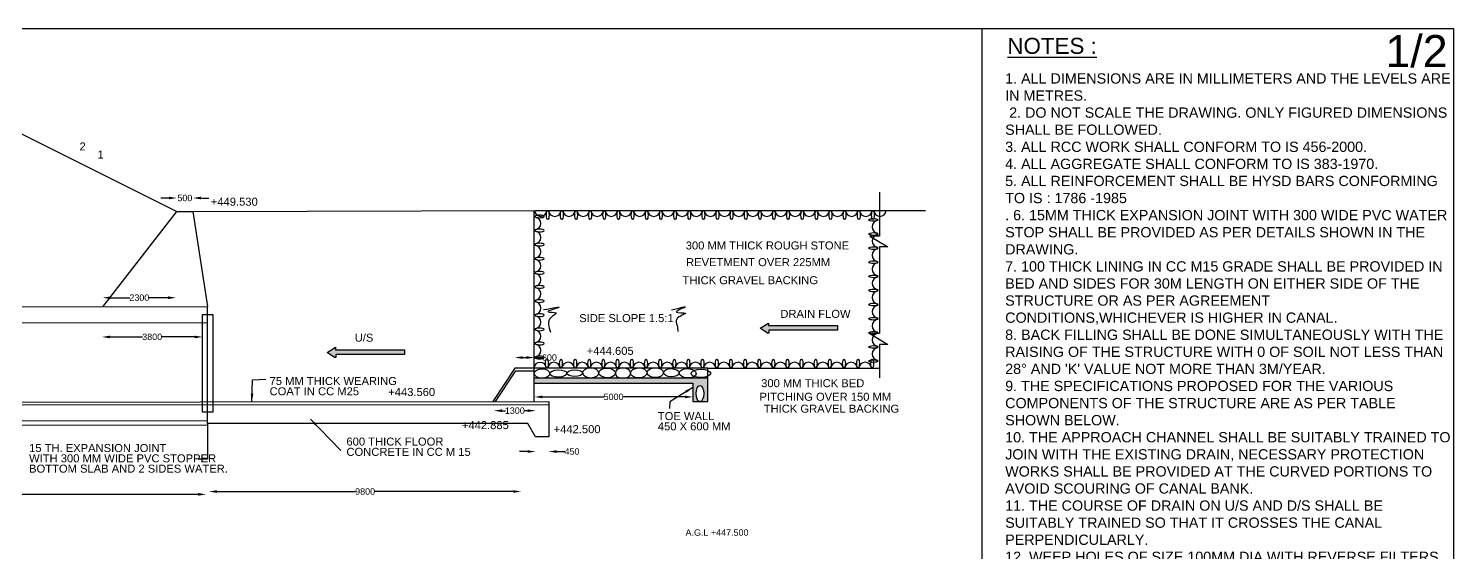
# Model space of a CAD drawing. Header units: millimetres. Extents: x 1715538 to 1727429, y 45608974 to 45617487.
# Drawn here: x 1722978 to 1727429, y 45615851 to 45617487 of the extents above; entities that cross this region are included whole.
import ezdxf

# ---------------------------------------------------------------- set-up
doc = ezdxf.new("R2010")
doc.units = ezdxf.units.MM
doc.header["$MEASUREMENT"] = 0
for name, color, linetype in [('DIMENSION', 7, 'Continuous'), ('DIMENSIONS', 7, 'Continuous'), ('DRAWING', 2, 'Continuous'), ('TEXT', 7, 'Continuous')]:
    doc.layers.add(name, color=color, linetype=linetype)
doc.styles.get("Standard").update_dxf_attribs({"font": 'arial.ttf', "height": 20})
doc.dimstyles.get("Standard").update_dxf_attribs({"dimtxt": 20, "dimasz": 25, "dimexe": 0.18, "dimexo": 0.0625, "dimgap": 0.09, "dimtad": 0, "dimdec": 0, "dimzin": 0, "dimdsep": 46, "dimtxsty": 'Standard', "dimcen": 0.09, "dimse1": 1, "dimse2": 1, "dimadec": 0, "dimazin": 0, "dimtfac": 1, "dimtdec": 0, "dimtofl": 0, "dimtmove": 0, "dimatfit": 3, "dimfxl": 1, "dimtolj": 1, "dimtzin": 0, "dimarcsym": 0})

# ---------------------------------------------------------------- blocks, each defined once
blk = doc.blocks.new('*D64')
at = {"layer": 'Defpoints', "color": 0, "transparency": 16777216}
for p in [(1717952.7, 45616029.7), (1723533.2, 45616041.6), (1723533.2, 45616032.6)]:
    blk.add_point(p, dxfattribs=at)
at = {"layer": 'DIMENSIONS', "color": 0, "lineweight": -2, "transparency": 16777216}
for p, q in [((1717977.7, 45616032.6), (1720705.3, 45616032.6)), ((1723508.2, 45616032.6), (1720780.7, 45616032.6))]:
    blk.add_line(p, q, dxfattribs=at)
at = {"layer": 'DIMENSIONS', "color": 0, "transparency": 16777216}
for points in [[(1717977.7, 45616036.7), (1717977.7, 45616028.4), (1717952.7, 45616032.6)], [(1723508.2, 45616036.7), (1723508.2, 45616028.4), (1723533.2, 45616032.6)]]:
    blk.add_solid(points, dxfattribs=at)
at = {"layer": 'DIMENSIONS', "color": 0, "transparency": 16777216, "insert": (1720743, 45616032.6), "char_height": 20, "attachment_point": 5}
blk.add_mtext('\\A1;56230', dxfattribs=at)
blk = doc.blocks.new('*D65')
at = {"layer": 'Defpoints', "color": 0, "transparency": 16777216}
for p in [(1723542, 45616032.8), (1724517.1, 45616041.4), (1724517.1, 45616025.5)]:
    blk.add_point(p, dxfattribs=at)
at = {"layer": 'DIMENSIONS', "color": 0, "lineweight": -2, "transparency": 16777216}
for p, q in [((1723567, 45616041.4), (1723999.7, 45616041.4)), ((1724492.1, 45616041.4), (1724059.5, 45616041.4))]:
    blk.add_line(p, q, dxfattribs=at)
at = {"layer": 'DIMENSIONS', "color": 0, "transparency": 16777216}
for points in [[(1723567, 45616045.5), (1723567, 45616037.2), (1723542, 45616041.4)], [(1724492.1, 45616045.5), (1724492.1, 45616037.2), (1724517.1, 45616041.4)]]:
    blk.add_solid(points, dxfattribs=at)
at = {"layer": 'DIMENSIONS', "color": 0, "transparency": 16777216, "insert": (1724029.6, 45616041.4), "char_height": 20, "attachment_point": 5}
blk.add_mtext('\\A1;9800', dxfattribs=at)
blk = doc.blocks.new('*D66')
at = {"layer": 'Defpoints', "color": 0, "transparency": 16777216}
for p in [(1724562.2, 45616212.3), (1724603.1, 45616212.3), (1724603.1, 45616166.2)]:
    blk.add_point(p, dxfattribs=at)
at = {"layer": 'TEXT', "color": 0, "lineweight": -2, "transparency": 16777216}
for p, q in [((1724537.2, 45616166.2), (1724512.2, 45616166.2)), ((1724628.1, 45616166.2), (1724653.1, 45616166.2))]:
    blk.add_line(p, q, dxfattribs=at)
at = {"layer": 'TEXT', "color": 0, "transparency": 16777216}
for points in [[(1724537.2, 45616170.4), (1724537.2, 45616162.1), (1724562.2, 45616166.2)], [(1724628.1, 45616170.4), (1724628.1, 45616162.1), (1724603.1, 45616166.2)]]:
    blk.add_solid(points, dxfattribs=at)
at = {"layer": 'TEXT', "color": 0, "transparency": 16777216, "insert": (1724675.6, 45616166.2), "char_height": 20, "attachment_point": 5}
blk.add_mtext('\\A1;450', dxfattribs=at)
blk = doc.blocks.new('*D67')
at = {"layer": 'Defpoints', "color": 0, "transparency": 16777216}
for p in [(1724431.8, 45616313.3), (1724562.4, 45616313.4), (1724562.4, 45616293.8)]:
    blk.add_point(p, dxfattribs=at)
at = {"layer": 'TEXT', "color": 0, "lineweight": -2, "transparency": 16777216}
for p, q in [((1724456.8, 45616293.8), (1724468.1, 45616293.8)), ((1724537.4, 45616293.8), (1724526.1, 45616293.8))]:
    blk.add_line(p, q, dxfattribs=at)
at = {"layer": 'TEXT', "color": 0, "transparency": 16777216}
for points in [[(1724456.8, 45616298), (1724456.8, 45616289.7), (1724431.8, 45616293.8)], [(1724537.4, 45616298), (1724537.4, 45616289.7), (1724562.4, 45616293.8)]]:
    blk.add_solid(points, dxfattribs=at)
at = {"layer": 'TEXT', "color": 0, "transparency": 16777216, "insert": (1724497.1, 45616293.8), "char_height": 20, "attachment_point": 5}
blk.add_mtext('\\A1;1300', dxfattribs=at)
blk = doc.blocks.new('*D68')
at = {"layer": 'Defpoints', "color": 0, "transparency": 16777216}
for p in [(1724558.1, 45616332.4), (1725053.3, 45616338), (1725053.3, 45616336.8)]:
    blk.add_point(p, dxfattribs=at)
at = {"layer": 'TEXT', "color": 0, "lineweight": -2, "transparency": 16777216}
for p, q in [((1724583.1, 45616336.8), (1724775.8, 45616336.8)), ((1725028.3, 45616336.8), (1724835.6, 45616336.8))]:
    blk.add_line(p, q, dxfattribs=at)
at = {"layer": 'TEXT', "color": 0, "transparency": 16777216}
for points in [[(1724583.1, 45616341), (1724583.1, 45616332.6), (1724558.1, 45616336.8)], [(1725028.3, 45616341), (1725028.3, 45616332.6), (1725053.3, 45616336.8)]]:
    blk.add_solid(points, dxfattribs=at)
at = {"layer": 'TEXT', "color": 0, "transparency": 16777216, "insert": (1724805.7, 45616336.8), "char_height": 20, "attachment_point": 5}
blk.add_mtext('\\A1;5000', dxfattribs=at)
blk = doc.blocks.new('*D69')
at = {"layer": 'Defpoints', "color": 0, "transparency": 16777216}
for p in [(1724558.1, 45616459.8), (1724496.9, 45616426.6), (1724558.1, 45616426.6)]:
    blk.add_point(p, dxfattribs=at)
at = {"layer": 'TEXT', "color": 0, "lineweight": -2, "transparency": 16777216}
for p, q in [((1724521.9, 45616459.8), (1724533.1, 45616459.8)), ((1724558.1, 45616459.8), (1724583.1, 45616459.8))]:
    blk.add_line(p, q, dxfattribs=at)
at = {"layer": 'TEXT', "color": 0, "transparency": 16777216}
for points in [[(1724521.9, 45616463.9), (1724521.9, 45616455.6), (1724496.9, 45616459.8)], [(1724533.1, 45616463.9), (1724533.1, 45616455.6), (1724558.1, 45616459.8)]]:
    blk.add_solid(points, dxfattribs=at)
at = {"layer": 'TEXT', "color": 0, "transparency": 16777216, "insert": (1724605.3, 45616459.8), "char_height": 20, "attachment_point": 5}
blk.add_mtext('\\A1;600', dxfattribs=at)
blk = doc.blocks.new('*D70')
at = {"layer": 'Defpoints', "color": 0, "transparency": 16777216}
for p in [(1723207.6, 45616524.1), (1723521.9, 45616524.1), (1723521.9, 45616524.1)]:
    blk.add_point(p, dxfattribs=at)
at = {"layer": 'TEXT', "color": 0, "lineweight": -2, "transparency": 16777216}
for p, q in [((1723232.6, 45616524.1), (1723334.8, 45616524.1)), ((1723496.9, 45616524.1), (1723394.7, 45616524.1))]:
    blk.add_line(p, q, dxfattribs=at)
at = {"layer": 'TEXT', "color": 0, "transparency": 16777216}
for points in [[(1723232.6, 45616528.2), (1723232.6, 45616519.9), (1723207.6, 45616524.1)], [(1723496.9, 45616528.2), (1723496.9, 45616519.9), (1723521.9, 45616524.1)]]:
    blk.add_solid(points, dxfattribs=at)
at = {"layer": 'TEXT', "color": 0, "transparency": 16777216, "insert": (1723364.7, 45616524.1), "char_height": 20, "attachment_point": 5}
blk.add_mtext('\\A1;3800', dxfattribs=at)
blk = doc.blocks.new('*D71')
at = {"layer": 'Defpoints', "color": 0, "transparency": 16777216}
for p in [(1723209.8, 45616646.6), (1723209.8, 45616646.6), (1723439.2, 45616642.9)]:
    blk.add_point(p, dxfattribs=at)
at = {"layer": 'TEXT', "color": 0, "lineweight": -2, "transparency": 16777216}
for p, q in [((1723234.8, 45616646.6), (1723294.4, 45616646.6)), ((1723414.2, 45616646.6), (1723354.6, 45616646.6))]:
    blk.add_line(p, q, dxfattribs=at)
at = {"layer": 'TEXT', "color": 0, "transparency": 16777216}
for points in [[(1723234.8, 45616650.7), (1723234.8, 45616642.4), (1723209.8, 45616646.6)], [(1723414.2, 45616650.7), (1723414.2, 45616642.4), (1723439.2, 45616646.6)]]:
    blk.add_solid(points, dxfattribs=at)
at = {"layer": 'TEXT', "color": 0, "transparency": 16777216, "insert": (1723324.5, 45616646.6), "char_height": 20, "attachment_point": 5}
blk.add_mtext('\\A1;2300', dxfattribs=at)
blk = doc.blocks.new('*D72')
at = {"layer": 'Defpoints', "color": 0, "transparency": 16777216}
for p in [(1723441.7, 45616957.8), (1723441.7, 45616916.2), (1723491.7, 45616916.2)]:
    blk.add_point(p, dxfattribs=at)
at = {"layer": 'TEXT', "color": 0, "lineweight": -2, "transparency": 16777216}
for p, q in [((1723416.7, 45616957.8), (1723391.7, 45616957.8)), ((1723516.7, 45616957.8), (1723541.7, 45616957.8))]:
    blk.add_line(p, q, dxfattribs=at)
at = {"layer": 'TEXT', "color": 0, "transparency": 16777216}
for points in [[(1723416.7, 45616962), (1723416.7, 45616953.7), (1723441.7, 45616957.8)], [(1723516.7, 45616962), (1723516.7, 45616953.7), (1723491.7, 45616957.8)]]:
    blk.add_solid(points, dxfattribs=at)
at = {"layer": 'TEXT', "color": 0, "transparency": 16777216, "insert": (1723466.7, 45616957.8), "char_height": 20, "attachment_point": 5}
blk.add_mtext('\\A1;500', dxfattribs=at)

msp = doc.modelspace()

# ---------------------------------------------------------------- hatches: boundary and pattern name
at = {"layer": 'TEXT'}
h = msp.add_hatch(color=0, dxfattribs=at)
h.dxf.hatch_style = 1
h.paths.add_polyline_path([(1725505.4, 45616559.8), (1725289.8, 45616559.8), (1725289.8, 45616567.6), (1725263.7, 45616551.3), (1725286.7, 45616535.7), (1725290.4, 45616535.7), (1725290.4, 45616544.9), (1725505.4, 45616544.9)])
h = msp.add_hatch(color=0, dxfattribs=at)
h.dxf.hatch_style = 1
h.paths.add_polyline_path([(1724153.1, 45616484.3), (1723937.5, 45616484.3), (1723937.5, 45616492), (1723911.4, 45616475.8), (1723934.3, 45616460.2), (1723938, 45616460.2), (1723938, 45616469.3), (1724153.1, 45616469.3)])
h = msp.add_hatch(dxfattribs=at)
h.set_pattern_fill('AR-CONC', color=0)
h.set_pattern_definition([(50, (0, 0), (7.172601826, -0.6275213498), [0.75, -8.25]), (355, (0, 0), (-1.3875133361, 7.521921337), [0.6, -6.6]), (100.45144446, (0.598, -0.052), (5.7850884673, 6.8943999097), [0.63740192, -7.01142112]), (46.1842, (0, 2), (10.6724133067, -1.655192808), [1.125, -12.375]), (96.63563549, (0.889, 1.862), (9.3466194567, 9.7411860077), [0.95610342, -10.5171376]), (351.18416399, (0, 2), (9.3466194505, 9.7411860027), [0.9, -9.90000001]), (21, (1, 1.5), (5.9690705212, -4.02618890665), [0.75, -8.25]), (326, (1, 1.5), (2.4331533192, 7.2515004505), [0.6, -6.6]), (71.45144474, (1.4974, 1.1645), (8.4022237673, 3.2253115281), [0.6374019, -7.01142112]), (37.5, (0, 0), (0.12159855317, 3.32893853831), [0, -6.52, 0, -6.7, 0, -6.625]), (7.5, (0, 0), (2.63069537442, 3.94411711882), [0, -3.82, 0, -6.37, 0, -2.525]), (327.5, (-2.23, 0), (5.33822436172, -0.22554871734), [0, -2.5, 0, -7.8, 0, -10.35]), (317.5, (-3.23, 0), (5.8318616934, 1.0010498233), [0, -3.25, 0, -5.18, 0, -7.35])])
edge = h.paths.add_edge_path()
edge.add_line((1725099.6, 45616396.1), (1724846.7, 45616396.1))
edge.add_ellipse((1724835, 45616411), major_axis=(-23.5, 0), ratio=0.731202, start_angle=60.1153, end_angle=119.8847, ccw=False)
edge.add_line((1724823.3, 45616396.1), (1724738.3, 45616396.1))
edge.add_ellipse((1724734.1, 45616411.9), major_axis=(-24.9, -0.5), ratio=0.643057, start_angle=77.3801, end_angle=98.8078, ccw=False)
edge.add_line((1724732.7, 45616395.9), (1724589.9, 45616396.1))
edge.add_ellipse((1724582.2, 45616409.9), major_axis=(-24.2, 0.4), ratio=0.599788, start_angle=73.2174, end_angle=109.5885, ccw=False)
edge.add_line((1724575, 45616396.1), (1724558.1, 45616396.1))
edge.add_line((1724558.1, 45616396.1), (1724558.1, 45616380))
edge.add_line((1724558.1, 45616380), (1725053.3, 45616380))
edge.add_line((1725053.3, 45616380), (1725053.3, 45616322.1))
edge.add_line((1725053.3, 45616322.1), (1725099.6, 45616322.1))
edge.add_line((1725099.6, 45616322.1), (1725099.6, 45616396.1))
edge = h.paths.add_edge_path(flags=16)
edge.add_ellipse((1725075.2, 45616347.1), major_axis=(0, 25), ratio=0.47796, start_angle=0, end_angle=360)
h.paths.add_polyline_path([(1716978.1, 45616285.8), (1716435.4, 45616285.8), (1716435.4, 45616270.2), (1716480, 45616270.2), (1716978.1, 45616270.2)])
h.paths.add_polyline_path([(1716480, 45616270.2), (1716435.4, 45616270.2), (1716435.4, 45616207.8), (1716480, 45616207.8)])

# ---------------------------------------------------------------- linework, layer by layer
at = {"layer": 'DIMENSION'}
msp.add_lwpolyline([(1727428.9, 45613865.6), (1725956.7, 45613865.6), (1725956.7, 45617487.1)], dxfattribs=at)
at = {"layer": 'DRAWING', "color": 0}
msp.add_lwpolyline([(1715537.6, 45617487.1), (1727428.9, 45617487.1), (1727428.9, 45608974.5), (1715537.6, 45608974.5)], close=True, dxfattribs=at)
at = {"layer": 'TEXT', "color": 0}
for points in [[(1715840.5, 45616917), (1718058, 45616917), (1718651, 45617218.5), (1719544, 45617218.5), (1720426.5, 45616623.5), (1721456, 45616623.5), (1722336, 45617214.5), (1722346, 45617214.5), (1722451.5, 45617270.5), (1722551.5, 45617270.5), (1722632, 45617216.5), (1722839, 45617216.5), (1723441.7, 45616916.2), (1723491.7, 45616916.2), (1724561.7, 45616918.9), (1725779.5, 45616918.9)], [(1725635.8, 45616976.3), (1725635.8, 45616838.8)], [(1723210.6, 45616618.6), (1723441.7, 45616916.2)], [(1723491.7, 45616916.2), (1723537.4, 45616619.1)], [(1724558.1, 45616322.7), (1724558.1, 45616918.9)], [(1725635.8, 45616838.8), (1725606.5, 45616838.8), (1725662.3, 45616805), (1725635.8, 45616805)], [(1725635.8, 45616805), (1725635.8, 45616534.8)], [(1717952.3, 45616249.1), (1717952.3, 45616615.6), (1718280.1, 45616615.6), (1720421.9, 45616615.6), (1721461.4, 45616615.6), (1723537.4, 45616619.1)], [(1723537.4, 45616253.6), (1723537.4, 45616619.1)], [(1717952.3, 45616567), (1723537.4, 45616569.6)], [(1725263.7, 45616551.3), (1725289.8, 45616567.6), (1725289.8, 45616559.8), (1725505.4, 45616559.8), (1725505.4, 45616544.9), (1725290.4, 45616544.9), (1725290.4, 45616535.7), (1725286.7, 45616535.7), (1725263.7, 45616551.3)], [(1723911.4, 45616475.8), (1723937.5, 45616492), (1723937.5, 45616484.3), (1724153.1, 45616484.3), (1724153.1, 45616469.3), (1723938, 45616469.3), (1723938, 45616460.2), (1723934.3, 45616460.2), (1723911.4, 45616475.8)], [(1725635.8, 45616534.8), (1725606.5, 45616534.8), (1725662.3, 45616501), (1725635.8, 45616501)], [(1725635.8, 45616501), (1725635.8, 45616396.2)], [(1724558.1, 45616380), (1725053.3, 45616380), (1725053.3, 45616322.1), (1725099.6, 45616322.1), (1725099.6, 45616426.6), (1724496.9, 45616426.6), (1724428.8, 45616322.6)], [(1724436.6, 45616322.6), (1724500.9, 45616418.7), (1724558.1, 45616418.7)], [(1725099.6, 45616426.6), (1725635.8, 45616426.6)], [(1724558.1, 45616396.1), (1725099.6, 45616396.1)], [(1716978.1, 45616315.1), (1724603.1, 45616322.8), (1724603.1, 45616212.3), (1724562.2, 45616212.3), (1724537.4, 45616253.6), (1723537.4, 45616253.6), (1723537.4, 45616142.8), (1723507.9, 45616142.8)], [(1716978.1, 45616308.5), (1724603.1, 45616313.4)], [(1723537.4, 45616248.6), (1717952.3, 45616244.2), (1717952.3, 45616249.1), (1717057.4, 45616249.1), (1716981.5, 45616089.5), (1716936.5, 45616089.5), (1716936.5, 45616270.2)], [(1717952.3, 45616258.2), (1723537.4, 45616262.7)]]:
    msp.add_lwpolyline(points, dxfattribs=at)
msp.add_lwpolyline([(1723521.9, 45616594.2), (1723553.8, 45616594.2), (1723553.8, 45616289), (1723521.9, 45616289)], close=True, dxfattribs=at)
for centre, start, end in [((1724577.9, 45616920.1), 184.4934, 355.5066), ((1724559, 45616878.7), 274.4934, 85.5066), ((1724622, 45616920.1), 184.4934, 355.5066), ((1724666.4, 45616920.1), 184.4934, 355.5066), ((1724710.5, 45616920.1), 184.4934, 355.5066), ((1724754.5, 45616920.1), 184.4934, 355.5066), ((1724798.6, 45616920.1), 184.4934, 355.5066), ((1724843, 45616920.1), 184.4934, 355.5066), ((1724887.1, 45616920.1), 184.4934, 355.5066), ((1724931.3, 45616920.1), 184.4934, 355.5066), ((1724975.5, 45616920.1), 184.4934, 355.5066), ((1725019.8, 45616920.1), 184.4934, 355.5066), ((1725064, 45616920.1), 184.4934, 355.5066), ((1725108, 45616920.1), 184.4934, 355.5066), ((1725152.1, 45616920.1), 184.4934, 355.5066), ((1725196.5, 45616920.1), 184.4934, 355.5066), ((1725240.6, 45616920.1), 184.4934, 355.5066), ((1725284.2, 45616920.1), 184.4934, 355.5066), ((1725328.4, 45616920.1), 184.4934, 355.5066), ((1725372.7, 45616920.1), 184.4934, 355.5066), ((1725416.9, 45616920.1), 184.4934, 355.5066), ((1725460.9, 45616920.1), 184.4934, 355.5066), ((1725505, 45616920.1), 184.4934, 355.5066), ((1725549.3, 45616920.1), 184.4934, 355.5066), ((1725593.5, 45616920.1), 184.4934, 355.5066), ((1725637.7, 45616920.1), 184.4934, 355.5066), ((1724559, 45616834.6), 274.4934, 85.5066), ((1725632.7, 45616867.7), 94.4934, 265.5066), ((1724559, 45616790.2), 274.4934, 85.5066), ((1725632.7, 45616823.6), 94.4934, 265.5066), ((1724559, 45616746.5), 274.4934, 85.5066), ((1725632.7, 45616779.2), 94.4934, 265.5066), ((1724559, 45616702.5), 274.4934, 85.5066), ((1725632.7, 45616735.5), 94.4934, 265.5066), ((1724559, 45616658.4), 274.4934, 85.5066), ((1725632.7, 45616691.5), 94.4934, 265.5066), ((1724559, 45616614), 274.4934, 85.5066), ((1725632.7, 45616647.4), 94.4934, 265.5066), ((1724559, 45616570), 274.4934, 85.5066), ((1725632.7, 45616603), 94.4934, 265.5066), ((1724559, 45616526), 274.4934, 85.5066), ((1725632.7, 45616559), 94.4934, 265.5066), ((1724559, 45616481.9), 274.4934, 85.5066), ((1725632.7, 45616515), 94.4934, 265.5066), ((1725632.7, 45616470.9), 94.4934, 265.5066), ((1724576.6, 45616425.3), 4.4934, 175.5066), ((1724619.4, 45616425.6), 4.4934, 175.5066), ((1724663.6, 45616425.6), 4.4934, 175.5066), ((1724707.9, 45616425.6), 4.4934, 175.5066), ((1724752.1, 45616425.6), 4.4934, 175.5066), ((1724796, 45616425.6), 4.4934, 175.5066), ((1724840.2, 45616425.6), 4.4934, 175.5066), ((1724885, 45616425.6), 4.4934, 175.5066), ((1724929.1, 45616425.6), 4.4934, 175.5066), ((1724973.5, 45616425.6), 4.4934, 175.5066), ((1725017.6, 45616425.6), 4.4934, 175.5066), ((1725061.6, 45616425.6), 4.4934, 175.5066), ((1725105.7, 45616425.6), 4.4934, 175.5066), ((1725150.2, 45616425.6), 4.4934, 175.5066), ((1725194.3, 45616425.6), 4.4934, 175.5066), ((1725238.7, 45616425.6), 4.4934, 175.5066), ((1725282.8, 45616425.6), 4.4934, 175.5066), ((1725326.8, 45616425.6), 4.4934, 175.5066), ((1725370.9, 45616425.6), 4.4934, 175.5066), ((1725414.8, 45616425.6), 4.4934, 175.5066), ((1725459, 45616425.6), 4.4934, 175.5066), ((1725503.3, 45616425.6), 4.4934, 175.5066), ((1725547.5, 45616425.6), 4.4934, 175.5066), ((1725591.5, 45616425.6), 4.4934, 175.5066)]:
    msp.add_arc(centre, 19.5, start, end, dxfattribs=at)
at = {"layer": 'TEXT', "color": 0, "extrusion": (0, 0, -1)}
for centre in [(1724574.5, 45616900.5), (1724574.5, 45616856.5), (1724574.5, 45616812.4), (1724574.5, 45616768.4), (1724574.5, 45616724.3), (1724574.5, 45616680.3), (1724574.5, 45616636.2), (1724574.5, 45616591.9), (1724574.5, 45616547.8), (1724574.5, 45616503.8), (1724574.5, 45616459.7)]:
    msp.add_ellipse(centre, major_axis=(-14, 0), ratio=0.298974, dxfattribs=at)
at = {"layer": 'TEXT', "color": 0}
for centre, major_axis, ratio in [((1724600.1, 45616904.6), (0, 14), 0.298974), ((1724644.2, 45616904.6), (0, 14), 0.298974), ((1724688.6, 45616904.6), (0, 14), 0.298974), ((1724732.7, 45616904.6), (0, 14), 0.298974), ((1724776.7, 45616904.6), (0, 14), 0.298974), ((1724820.8, 45616904.6), (0, 14), 0.298974), ((1724865.2, 45616904.6), (0, 14), 0.298974), ((1724909.3, 45616904.6), (0, 14), 0.298974), ((1724953.5, 45616904.6), (0, 14), 0.298974), ((1724997.7, 45616904.6), (0, 14), 0.298974), ((1725042, 45616904.6), (0, 14), 0.298974), ((1725086.2, 45616904.6), (0, 14), 0.298974), ((1725130.2, 45616904.6), (0, 14), 0.298974), ((1725174.3, 45616904.6), (0, 14), 0.298974), ((1725218.7, 45616904.6), (0, 14), 0.298974), ((1725262.8, 45616904.6), (0, 14), 0.298974), ((1725306.4, 45616904.6), (0, 14), 0.298974), ((1725350.6, 45616904.6), (0, 14), 0.298974), ((1725394.9, 45616904.6), (0, 14), 0.298974), ((1725439.1, 45616904.6), (0, 14), 0.298974), ((1725483.1, 45616904.6), (0, 14), 0.298974), ((1725527.2, 45616904.6), (0, 14), 0.298974), ((1725571.6, 45616904.6), (0, 14), 0.298974), ((1725617.2, 45616889.5), (14, 0), 0.298974), ((1725615.7, 45616904.6), (0, 14), 0.298974), ((1725617.2, 45616845.5), (14, 0), 0.298974), ((1725617.2, 45616801.4), (14, 0), 0.298974), ((1725617.2, 45616757.4), (14, 0), 0.298974), ((1725617.2, 45616713.3), (14, 0), 0.298974), ((1725617.2, 45616669.3), (14, 0), 0.298974), ((1725617.2, 45616625.2), (14, 0), 0.298974), ((1725617.2, 45616580.9), (14, 0), 0.298974), ((1725617.2, 45616536.8), (14, 0), 0.298974), ((1725617.2, 45616492.8), (14, 0), 0.298974), ((1724597.2, 45616441.1), (0, -14), 0.298974), ((1724641.4, 45616441.1), (0, -14), 0.298974), ((1724685.7, 45616441.1), (0, -14), 0.298974), ((1724729.9, 45616441.1), (0, -14), 0.298974), ((1724773.8, 45616441.1), (0, -14), 0.298974), ((1724818, 45616441.1), (0, -14), 0.298974), ((1724862.8, 45616441.1), (0, -14), 0.298974), ((1724906.9, 45616441.1), (0, -14), 0.298974), ((1724951.3, 45616441.1), (0, -14), 0.298974), ((1724995.4, 45616441.1), (0, -14), 0.298974), ((1725039.4, 45616441.1), (0, -14), 0.298974), ((1725083.5, 45616441.1), (0, -14), 0.298974), ((1725128, 45616441.1), (0, -14), 0.298974), ((1725172.1, 45616441.1), (0, -14), 0.298974), ((1725216.5, 45616441.1), (0, -14), 0.298974), ((1725260.6, 45616441.1), (0, -14), 0.298974), ((1725304.6, 45616441.1), (0, -14), 0.298974), ((1725348.7, 45616441.1), (0, -14), 0.298974), ((1725392.6, 45616441.1), (0, -14), 0.298974), ((1725436.8, 45616441.1), (0, -14), 0.298974), ((1725481.1, 45616441.1), (0, -14), 0.298974), ((1725525.3, 45616441.1), (0, -14), 0.298974), ((1725569.3, 45616441.1), (0, -14), 0.298974), ((1725617.2, 45616448.7), (14, 0), 0.298974), ((1725613.4, 45616441.1), (0, -14), 0.298974), ((1724582.2, 45616409.9), (-24.2, 0.4), 0.599788), ((1724633.1, 45616410.1), (-26.7, -0.5), 0.419695), ((1724684.5, 45616411), (-24.7, -0.4), 0.411018), ((1724734.1, 45616411.9), (-24.9, -0.5), 0.643057), ((1724785.3, 45616411.7), (-26.2, 0.7), 0.56523), ((1724835, 45616411), (-23.5, 0), 0.731202), ((1724884.3, 45616411.7), (-25.8, -0.7), 0.599949), ((1724935.7, 45616412.5), (-25.6, 0), 0.597332), ((1724985.8, 45616412.3), (-24.4, 0.2), 0.523474), ((1725036.9, 45616410.7), (-26.7, 1.4), 0.540652), ((1725078.5, 45616410.3), (-30.6, -0.4), 0.419223), ((1725075.2, 45616347.1), (0, 25), 0.47796)]:
    msp.add_ellipse(centre, major_axis=major_axis, ratio=ratio, dxfattribs=at)
for points in [[(1724586.5, 45616609.5), (1724633.4, 45616615.5), (1724601.1, 45616602.8), (1724626, 45616598.9), (1724609.2, 45616583.9), (1724602.7, 45616563.7), (1724608.2, 45616538.7)], [(1724986.4, 45616608.4), (1725028.8, 45616616.9), (1725001.7, 45616601.6), (1725030.1, 45616598.3), (1725002.7, 45616579.7), (1725004, 45616559.4), (1725006.3, 45616540.9)]]:
    msp.add_spline(points, degree=3, dxfattribs=at)

# ---------------------------------------------------------------- texts
at = {"layer": 'DIMENSION', "color": 0}
for s, height, p in [('1/2', 100, (1727216.3, 45617366.7)), ('%%UNOTES :', 50, (1726035.5, 45617408))]:
    msp.add_text(s, height=height, dxfattribs=at).set_placement(p)
at = {"layer": 'DIMENSIONS', "color": 0, "insert": (1726028.7, 45617347.2), "char_height": 32, "width": 1387.083, "attachment_point": 1}
msp.add_mtext("1. ALL DIMENSIONS ARE IN MILLIMETERS AND THE LEVELS ARE IN METRES.\\P 2. DO NOT SCALE THE DRAWING. ONLY FIGURED DIMENSIONS SHALL BE FOLLOWED. \\P3. ALL RCC WORK SHALL CONFORM TO IS 456-2000. \\P4. ALL AGGREGATE SHALL CONFORM TO IS 383-1970. \\P5. ALL REINFORCEMENT SHALL BE HYSD BARS CONFORMING TO IS : 1786 -1985\\P. 6. 15MM THICK EXPANSION JOINT WITH 300 WIDE PVC WATER STOP SHALL BE PROVIDED AS PER DETAILS SHOWN IN THE DRAWING. \\P7. 100 THICK LINING IN CC M15 GRADE SHALL BE PROVIDED IN BED AND SIDES FOR 30M LENGTH ON EITHER SIDE OF THE STRUCTURE OR AS PER AGREEMENT CONDITIONS,WHICHEVER IS HIGHER IN CANAL. \\P8. BACK FILLING SHALL BE DONE SIMULTANEOUSLY WITH THE RAISING OF THE STRUCTURE WITH 0 OF SOIL NOT LESS THAN 28° AND 'K' VALUE NOT MORE THAN 3M/YEAR. \\P9. THE SPECIFICATIONS PROPOSED FOR THE VARIOUS COMPONENTS OF THE STRUCTURE ARE AS PER TABLE SHOWN BELOW. \\P10. THE APPROACH CHANNEL SHALL BE SUITABLY TRAINED TO JOIN WITH THE EXISTING DRAIN, NECESSARY PROTECTION WORKS SHALL BE PROVIDED AT THE CURVED PORTIONS TO AVOID SCOURING OF CANAL BANK. \\P11. THE COURSE OF DRAIN ON U/S AND D/S SHALL BE SUITABLY TRAINED SO THAT IT CROSSES THE CANAL PERPENDICULARLY. \\P12. WEEP HOLES OF SIZE 100MM DIA,WITH REVERSE FILTERS ON REAR SIDE ARE TO BE PROVIDED AT 1000MM C/C BOTH WAYS AND STAGGERED IN WINGS AND RETURNS ABOVE MFL. \\P13. A TAIL CHANNEL WITH A BED WIDTH OF 14M SIDE SLOPES 1.5:1 AND HAVING A BED FALL OF 1 IN 2218 SHALL BE FORMED FOR A SUITABLE LENGTH TO MEET THE REQUIRED LEVEL OF DRAIN COURSE. \\P14. BEFORE TAKING UP THE EXECUTION ,PLATE LOAD TEST SHALL BE CONDUCTED AT THE FOUNDATION LEVELS, TO ASCERTAIN WHETHER THE FOUNDATION SOILS CAN TAKE THE DESIGNED STRESSES OR NOT,IF STARATA CANNOT TAKE DESIGNED STRESSES THE SECTIONS SHALL BE SUITABLY MODIFIED FIELD OFFICERS SHALL INFORM THE SAME TO C.D.O AND OBTAIN APPROVAL FOR REVISED DRAWING. \\P15. D/S CUT-OFF SHALL BE EXTENDED UP TO THE END OF RETURN WALLS. \\P{\\H1.2857x;\\LSPECIAL NOTES }\\P\\P1. THE PROJECT AUTHORITIES SHALL SATISFY WHETHER THE DESIGN AND DRAWING PROPOSALS COMPLY WITH TECHNICAL SPECIFICATIONS AS STIPULATED IN THE AGREEMENT CONDITIONS.ANF Y DEVIATIONS NOTICED MAY BE REFERRED TO CDO FOR NECESSARY MODIFICATIONS BEFORE EXECUTION. \\PSPECIAL NOTES  \\P2. THE PROJECT AUTHORITIES SHALL VERIFY THE SUITABILITY OF THE STRUCTURE AS PER APPROVED HYDRAULIC PARTICULARS AND SATISFY THEMSELVES ABOUT THE SUITABILITY OF THE STRUCTURE.\\P 3. PROTECTION WORKS SHALL BE PROVIDED UP TO +452.547M ON REAR SID OF CANAL BANKS, AS PER THE RECOMMENDATIONS OF TECHNICAL EXPERT COMMITE DT 27-06-2016 KEEPING IN VIEW OF THE WATER SPREAD OF THE RIVER, BECAUSE OF SYPHON. ", dxfattribs=at)
at = {"layer": 'TEXT', "color": 0}
for s, height, p in [('2', 25, (1723137.6, 45617106.4)), ('1', 25, (1723193.7, 45617080.8)), ('+449.530', 25, (1723547.8, 45616933.9)), ('300 MM THICK ROUGH STONE', 25, (1725031, 45616797.2)), ('REVETMENT OVER 225MM ', 25, (1725032.1, 45616745.1)), ('THICK GRAVEL BACKING', 25, (1725021.1, 45616688.7)), ('SIDE SLOPE 1.5:1', 25, (1724698.3, 45616570.4)), ('DRAIN FLOW', 25, (1725326.5, 45616583.7)), ('U/S', 25, (1723997.2, 45616509.4)), ('+444.605', 25, (1724721.8, 45616468.2)), ('COAT IN CC M25', 25, (1723731.3, 45616341.9)), ('75 MM THICK WEARING ', 25, (1723731.3, 45616374)), ('+443.560', 25, (1724101.8, 45616339.7)), ('300 MM THICK BED ', 25, (1725266.6, 45616367.2)), ('PITCHING OVER 150 MM', 25, (1725261.3, 45616324.8)), ('THICK GRAVEL BACKING ', 25, (1725274.6, 45616287.6)), ('TOE WALL ', 25, (1724943.9, 45616264.5)), ('+442.885', 25, (1724331.9, 45616236.2)), ('+442.500', 25, (1724618.4, 45616223.6)), ('450 X 600 MM', 25, (1724943.9, 45616232.4)), ('15 TH. EXPANSION JOINT ', 25, (1722980.2, 45616164.7)), ('600 THICK FLOOR', 25, (1723971.4, 45616184.9)), ('WITH 300 MM WIDE PVC STOPPER ', 25, (1722980.2, 45616132.6)), ('CONCRETE IN CC M 15 ', 25, (1723971.4, 45616152.8)), ('BOTTOM SLAB AND 2 SIDES WATER.', 25, (1722980.2, 45616100.4)), ('A.G.L +447.500', 20, (1725030.4, 45615903.3))]:
    msp.add_text(s, height=height, dxfattribs=at).set_placement(p)

# ---------------------------------------------------------------- dimensions: what is measured, and where the dimension line sits
at = {"layer": 'DIMENSIONS', "color": 0}
for base, p1, p2, text, picture, middle in [((1723533.2, 45616032.6), (1717952.7, 45616029.7), (1723533.2, 45616041.6), '56230', '*D64', (1720743, 45616032.6)), ((1724517.1, 45616041.4), (1723542, 45616032.8), (1724517.1, 45616025.5), '9800', '*D65', (1724029.6, 45616041.4))]:
    dim = msp.add_linear_dim(base=base, p1=p1, p2=p2, text=text, dimstyle='Standard', dxfattribs=at)
    dim.commit()
    dim.dimension.update_dxf_attribs({"geometry": picture, "text_midpoint": middle})
at = {"layer": 'TEXT', "color": 0}
for base, p1, p2, text, picture, middle in [((1723441.7, 45616957.8), (1723491.7, 45616916.2), (1723441.7, 45616916.2), '500', '*D72', (1723466.7, 45616957.8)), ((1723209.8, 45616646.6), (1723439.2, 45616642.9), (1723209.8, 45616646.6), '2300', '*D71', (1723324.5, 45616646.6)), ((1723521.9, 45616524.1), (1723207.6, 45616524.1), (1723521.9, 45616524.1), '3800', '*D70', (1723364.7, 45616524.1)), ((1724558.1, 45616459.8), (1724496.9, 45616426.6), (1724558.1, 45616426.6), '600', '*D69', (1724605.3, 45616459.8)), ((1724562.4, 45616293.8), (1724431.8, 45616313.3), (1724562.4, 45616313.4), '1300', '*D67', (1724497.1, 45616293.8)), ((1725053.3, 45616336.8), (1724558.1, 45616332.4), (1725053.3, 45616338), '5000', '*D68', (1724805.7, 45616336.8)), ((1724603.1, 45616166.2), (1724562.2, 45616212.3), (1724603.1, 45616212.3), '450', '*D66', (1724675.6, 45616166.2))]:
    dim = msp.add_linear_dim(base=base, p1=p1, p2=p2, text=text, dimstyle='Standard', dxfattribs=at)
    dim.commit()
    dim.dimension.update_dxf_attribs({"geometry": picture, "text_midpoint": middle})

# ---------------------------------------------------------------- leaders
for points in [[(1723676, 45616321.8), (1723677.5, 45616390), (1723719.8, 45616392)], [(1725053.3, 45616366.7), (1724981.3, 45616321.8), (1724979.9, 45616300.7)], [(1723858.9, 45616267.5), (1723954.1, 45616169.8)]]:
    msp.add_leader(points, dimstyle='Standard', override={"dimgap": 0.09, "dimtad": 0}, dxfattribs=at)

doc.saveas('drawing.dxf')
